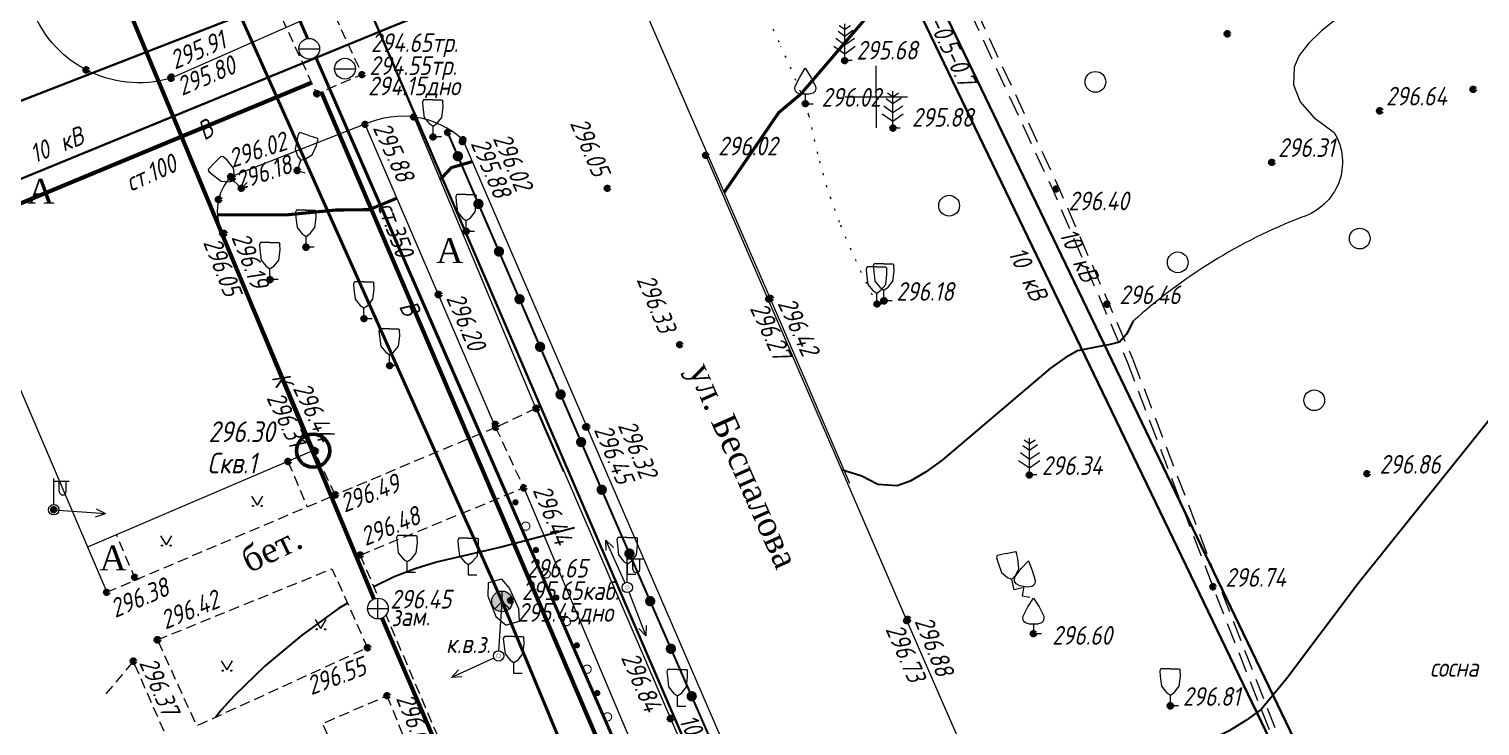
# Model space of a CAD drawing. Header units: metres. Extents: x 5186306 to 10384643, y 4966294 to 9938031.
# Drawn here: x 5192409.2 to 5192479.1, y 4968819.7 to 4968853.3 of the extents above; entities that cross this region are included whole.
import ezdxf

# ---------------------------------------------------------------- set-up
doc = ezdxf.new("R2010")
doc.units = ezdxf.units.M
doc.set_wipeout_variables(frame=1)
for name, pattern in [('71100000a', [1, 0, -1]), ('COMMUN', [6, 5, -1]), ('DASHED', [0.75, 0.5, -0.25]), ('DASHEDX2', [1.5, 1, -0.5])]:
    doc.linetypes.add(name, pattern=pattern)
for name, color, linetype, lineweight in [('31252100', 7, 'Continuous', 18), ('51361400', 7, 'Continuous', 18), ('51361800', 7, 'Continuous', 18), ('51472300', 7, 'Continuous', 18), ('51478610', 7, 'Continuous', 18), ('71100000', 7, 'Continuous', 18), ('71133200', 7, 'Continuous', 18), ('71133300', 7, 'Continuous', 18), ('71133600', 7, 'Continuous', 18), ('82211000', 7, 'Continuous', 18), ('Commun', 7, 'Continuous', 18), ('GEO_POINTS', 7, 'Continuous', 18), ('Grid', 7, 'Continuous', 18), ('Otm', 7, 'Continuous', 18), ('R_Поверхность5_CNT-MAJ', 7, 'Continuous', 18), ('R_Поверхность5_CNT-MIN', 7, 'Continuous', 18), ('Sit', 7, 'Continuous', 18), ('Text', 7, 'Continuous', 18), ('Text_com', 7, 'Continuous', 18), ('Us_znak', 7, 'Continuous', 18), ('Us_znak_fon', 7, 'Continuous', 18)]:
    doc.layers.add(name, color=color, linetype=linetype, lineweight=lineweight)
doc.layers.add('71224000', color=7, linetype='Continuous')
doc.layers.add('R_Поверхность1_CNT-MIN', color=7, linetype='Continuous')
doc.styles.add('eskd', font='ESKD1.shx', dxfattribs={"width": 1.2, "oblique": 15})
doc.styles.get("Standard").update_dxf_attribs({"font": 'txt.shx', "width": 0.85, "oblique": 10})
doc.styles.add('style1', font='TIMES.TTF', dxfattribs={"height": 1})
doc.linetypes.add('KABELww_500', pattern='A,0.0001,-0.4,[131,ltypeshp.shx,S=0.4,R=90,X=0.4,Y=-0.4],0.2,[131,ltypeshp.shx,S=0.2,R=90,X=0.4,Y=-0.2],3.6,[131,ltypeshp.shx,S=0.2,R=-90,X=-0.4,Y=0.2],0.2,[131,ltypeshp.shx,S=0.4,R=-90,X=-0.4,Y=0.4],-0.8,4,-0.4', length=9.6001)
doc.linetypes.add('TEL_500', pattern='A,0.0001,-0.5,1.5,[133,ltypeshp.shx,S=0.1,R=0,X=-0.1,Y=0],1.5,-0.5', length=4.0001)
doc.linetypes.add('ПОДЗ_ЛИНИИ_СВЯЗИ', pattern='A,4.8,-0.2,[133,ltypeshp.shx,S=0.2,R=0,X=-0.2,Y=0],-0.2,4.8,-2', length=12)

# ---------------------------------------------------------------- blocks, each defined once
blk = doc.blocks.new('71133200')
for p, q in [((-0.924145, 3.560442), (-1.024145, 3.360442)), ((-1.024145, 3.360442), (-0.977382, 2.864397)), ((-0.977382, 2.864397), (-0.861899, 1.88241)), ((-0.024145, 3.560442), (-0.924145, 3.560442)), ((-0.024145, 3.560442), (0.875855, 3.560442)), ((0.861899, 1.88241), (0.975974, 2.864397)), ((0.875855, 3.560442), (0.958164, 3.395824)), ((0.975974, 2.864397), (0.958164, 3.395824)), ((-0.861899, 1.88241), (-0.374616, 1.28565)), ((0.401375, 1.321765), (0.861899, 1.88241)), ((-0.374616, 1.28565), (0, 1.039723)), ((0, 1.039723), (0.401375, 1.321765)), ((0, 0), (0, 1.039723)), ((0.8, 0), (0, 0))]:
    blk.add_line(p, q)
at = {"style": 'eskd', "oblique": 14.99997778}
blk.add_attdef('Z', (1.873004, -0.239356), '', height=2, dxfattribs=at)
blk = doc.blocks.new('51472300')
for p, q in [((0, 0.5), (0, 3)), ((0, 2.75), (1.5, 2.75)), ((0.54, 1.74), (0.54, 2.75)), ((1.2, 1.74), (1.2, 2.75))]:
    blk.add_line(p, q)
at = {"color": 7}
for radius in [0.5, 0.05]:
    blk.add_circle((0, 0), radius, dxfattribs=at)
blk.add_arc((0.87, 1.75), 0.331, 182.1567, 357.8433)
at = {"oblique": 15}
blk.add_attdef('Z', (1.02, -1.37), '', height=2, dxfattribs=at)
blk = doc.blocks.new('71133300')
for p, q in [((0, 0.91), (0, 0)), ((0, 0), (0.76, 0))]:
    blk.add_line(p, q)
blk.add_lwpolyline([(0, 0.91), (-0.38, 0.91), (-0.76, 1.03), (-0.95, 1.21), (-1.01, 1.47), (-0.99, 1.69), (-0.54, 2.57), (0, 3.42), (0.54, 2.57), (0.99, 1.69), (1.01, 1.47), (0.95, 1.21), (0.76, 1.03), (0.39, 0.91)], close=True)
at = {"style": 'eskd', "oblique": 15}
blk.add_attdef('Z', (1.77, -0.69), '', height=2, dxfattribs=at)
blk = doc.blocks.new('71133600')
for p, q in [((-0.52, 3.39), (0, 3.02)), ((0, 3.02), (0.55, 3.39)), ((-0.86, 2.16), (0, 1.51)), ((0, 1.51), (0.96, 2.16))]:
    blk.add_line(p, q)
for points in [[(-0.64, 2.84), (0, 2.37), (0, 2.37), (0.78, 2.93)], [(0.71, 0), (0, 0), (0, 3.55)], [(-1.05, 1.38), (0, 0.67), (1, 1.38)]]:
    blk.add_lwpolyline(points)
at = {"style": 'eskd', "oblique": 15}
blk.add_attdef('Z', (2.03, -0.19), '', height=2, dxfattribs=at)
blk = doc.blocks.new('*U34')
at = {"layer": '82211000', "linetype": 'Continuous', "ltscale": 0.5}
for points in [[(5192429.752, 4968847.366, 1), (5192429.95, 4968846.907, 1)], [(5192430.741, 4968845.07, 1), (5192430.939, 4968844.611, 1)], [(5192431.731, 4968842.774, 1), (5192431.928, 4968842.315, 1)], [(5192432.72, 4968840.478, 1), (5192432.918, 4968840.019, 1)], [(5192433.709, 4968838.182, 1), (5192433.907, 4968837.723, 1)], [(5192434.699, 4968835.887, 1), (5192434.897, 4968835.427, 1)], [(5192435.688, 4968833.591, 1), (5192435.886, 4968833.132, 1)], [(5192436.678, 4968831.295, 1), (5192436.875, 4968830.836, 1)]]:
    blk.add_hatch(color=256, dxfattribs=at).paths.add_polyline_path(points, flags=0)
at = {"layer": '82211000', "linetype": 'Continuous', "ltscale": 0.5, "flags": 128}
blk.add_lwpolyline([(5192429.356, 4968848.284, 0.1, 0.1, 0), (5192429.752, 4968847.366, 0, 0, 0)], format="xyseb", dxfattribs=at)
at = {"layer": '82211000', "linetype": 'Continuous', "ltscale": 0.5, "const_width": 0.1}
for points in [[(5192429.95, 4968846.907), (5192430.741, 4968845.07)], [(5192430.939, 4968844.611), (5192431.731, 4968842.774)], [(5192431.928, 4968842.315), (5192432.72, 4968840.478)], [(5192432.918, 4968840.019), (5192433.709, 4968838.182)], [(5192433.907, 4968837.723), (5192434.699, 4968835.887)], [(5192434.897, 4968835.427), (5192435.688, 4968833.591)], [(5192435.886, 4968833.132), (5192436.678, 4968831.295)]]:
    blk.add_lwpolyline(points, dxfattribs=at)
at = {"layer": '82211000', "ltscale": 0.5, "const_width": 0.1}
blk.add_lwpolyline([(5192436.875, 4968830.836), (5192437.386, 4968829.652)], dxfattribs=at)
blk = doc.blocks.new('31252100a')
blk.add_circle((0, 0), 1)
blk = doc.blocks.new('51361400a')
at = {"style": 'eskd', "oblique": 15}
for tag, p in [('Z', (1.72, 1.4)), ('Z1', (1.72, -1)), ('Z2', (1.72, -3.4))]:
    blk.add_attdef(tag, p, '', height=2, dxfattribs=at)
at = {"color": 7}
blk.add_wipeout([(-0.1, 1), (-0.29, 0.96), (-0.47, 0.89), (-0.64, 0.78), (-0.78, 0.64), (-0.89, 0.47), (-0.96, 0.29), (-1, 0.1), (-1, -0.1), (-0.96, -0.29), (-0.89, -0.47), (-0.78, -0.64), (-0.64, -0.78), (-0.47, -0.89), (-0.29, -0.96), (-0.1, -1), (0.1, -1), (0.29, -0.96), (0.47, -0.89), (0.64, -0.78), (0.78, -0.64), (0.89, -0.47), (0.96, -0.29), (1, -0.1), (1, 0.1), (0.96, 0.29), (0.89, 0.47), (0.78, 0.64), (0.64, 0.78), (0.47, 0.89), (0.29, 0.96), (0.1, 1)], dxfattribs=at)
blk.add_line((-1, 0), (1, 0))
blk.add_circle((0, 0), 1)
blk = doc.blocks.new('GRID')
at = {"layer": 'Grid', "color": 104}
blk.add_line((-1.5, 0), (1.5, 0), dxfattribs=at)
for points in [[(0, 0), (0, 1.5)], [(0, 0), (0, -1.5)]]:
    blk.add_lwpolyline(points, dxfattribs=at)
blk = doc.blocks.new('GAZON')
at = {"layer": 'Us_znak', "linetype": 'COMMUN', "lineweight": -2}
for points in [[(-0.233, -0.041, 1), (-0.183, -0.041, 1)], [(0.183, -0.041, 1), (0.233, -0.041, 1)]]:
    blk.add_hatch(color=0, dxfattribs=at).paths.add_polyline_path(points)
at = {"layer": 'Us_znak', "color": 0, "linetype": 'COMMUN', "lineweight": -2}
for points in [[(0, 0), (-0.26, 0.427)], [(0, 0), (0.26, 0.427)]]:
    blk.add_lwpolyline(points, dxfattribs=at)
for centre in [(-0.208, -0.041), (0.208, -0.041)]:
    blk.add_circle(centre, 0.025, dxfattribs=at)
blk = doc.blocks.new('NAPR')
at = {"layer": 'Us_znak', "color": 0, "linetype": 'Continuous', "lineweight": -2}
for p in [(-0.191, 2.038), (0.189, 2.037)]:
    blk.add_line(p, (0, 2.5), dxfattribs=at)
blk.add_lwpolyline([(0, 0), (0, 2.5)], dxfattribs=at)
blk = doc.blocks.new('51478610')
at = {"style": 'eskd', "oblique": 15}
blk.add_attdef('Z', (1.11, -0.78), '', height=2, dxfattribs=at)
at = {"color": 7}
blk.add_wipeout([(0.5, 0.05), (0.48, 0.15), (0.44, 0.24), (0.39, 0.32), (0.32, 0.39), (0.24, 0.44), (0.15, 0.48), (0.05, 0.5), (-0.05, 0.5), (-0.15, 0.48), (-0.24, 0.44), (-0.32, 0.39), (-0.39, 0.32), (-0.44, 0.24), (-0.48, 0.15), (-0.5, 0.05), (-0.5, -0.05), (-0.48, -0.15), (-0.44, -0.24), (-0.39, -0.32), (-0.32, -0.39), (-0.24, -0.44), (-0.15, -0.48), (-0.05, -0.5), (0.05, -0.5), (0.15, -0.48), (0.24, -0.44), (0.32, -0.39), (0.39, -0.32), (0.44, -0.24), (0.48, -0.15), (0.5, -0.05)], dxfattribs=at)
at = {"color": 7, "const_width": 0.375}
blk.add_lwpolyline([(0.01, 0.01, 1), (-0.01, -0.01, 1), (0.01, 0.01)], format="xyb", close=True, dxfattribs=at)
blk.add_circle((0, 0), 0.5)
blk = doc.blocks.new('51361800a')
at = {"style": 'eskd', "oblique": 15}
for tag, p in [('Z', (1.72, 1.4)), ('Z1', (1.72, -1)), ('Z2', (1.72, -3.4))]:
    blk.add_attdef(tag, p, '', height=2, dxfattribs=at)
at = {"color": 7}
blk.add_wipeout([(-0.1, 1), (-0.29, 0.96), (-0.47, 0.89), (-0.64, 0.78), (-0.78, 0.64), (-0.89, 0.47), (-0.96, 0.29), (-1, 0.1), (-1, -0.1), (-0.96, -0.29), (-0.89, -0.47), (-0.78, -0.64), (-0.64, -0.78), (-0.47, -0.89), (-0.29, -0.96), (-0.1, -1), (0.1, -1), (0.29, -0.96), (0.47, -0.89), (0.64, -0.78), (0.78, -0.64), (0.89, -0.47), (0.96, -0.29), (1, -0.1), (1, 0.1), (0.96, 0.29), (0.89, 0.47), (0.78, 0.64), (0.64, 0.78), (0.47, 0.89), (0.29, 0.96), (0.1, 1)], dxfattribs=at)
for p, q in [((-1, 0), (1, 0)), ((0, -1), (0, 1))]:
    blk.add_line(p, q)
blk.add_circle((0, 0), 1)
blk = doc.blocks.new('KOLTEL')
at = {"layer": 'Us_znak_fon', "linetype": 'DASHEDX2', "ltscale": 10, "true_color": 0xffffff}
blk.add_hatch(color=7, dxfattribs=at).paths.add_polyline_path([(-0.524, 0, 1), (0.524, 0, 1)])
at = {"layer": 'Us_znak', "color": 0, "linetype": 'Continuous', "lineweight": -2}
for q in [(-0.354, -0.354), (0, 0.5), (0.354, -0.354)]:
    blk.add_line((0, 0), q, dxfattribs=at)
blk.add_circle((0, 0), 0.5, dxfattribs=at)
blk = doc.blocks.new('*U81')
at = {"layer": '82211000', "linetype": 'Continuous', "ltscale": 0.5}
for points in [[(5192438.212, 4968827.758, 1), (5192438.012, 4968828.216, 1)], [(5192439.211, 4968825.466, 1), (5192439.011, 4968825.924, 1)], [(5192440.211, 4968823.175, 1), (5192440.011, 4968823.633, 1)], [(5192441.21, 4968820.883, 1), (5192441.01, 4968821.341, 1)], [(5192442.21, 4968818.592, 1), (5192442.01, 4968819.05, 1)], [(5192443.209, 4968816.3, 1), (5192443.009, 4968816.758, 1)], [(5192444.209, 4968814.009, 1), (5192444.009, 4968814.467, 1)], [(5192445.208, 4968811.717, 1), (5192445.008, 4968812.175, 1)], [(5192446.207, 4968809.425, 1), (5192446.008, 4968809.884, 1)], [(5192447.207, 4968807.134, 1), (5192447.007, 4968807.592, 1)], [(5192448.206, 4968804.842, 1), (5192448.006, 4968805.301, 1)], [(5192449.206, 4968802.551, 1), (5192449.006, 4968803.009, 1)], [(5192450.205, 4968800.259, 1), (5192450.005, 4968800.718, 1)], [(5192451.205, 4968797.968, 1), (5192451.005, 4968798.426, 1)]]:
    blk.add_hatch(color=256, dxfattribs=at).paths.add_polyline_path(points, flags=0)
at = {"layer": '82211000', "ltscale": 0.5}
blk.add_lwpolyline([(5192438.012, 4968828.216, 0.1, 0.1, 0), (5192437.386, 4968829.652, 0.1, 0.1, 0)], format="xyseb", dxfattribs=at)
at = {"layer": '82211000', "linetype": 'Continuous', "ltscale": 0.5}
for points in [[(5192439.011, 4968825.924, 0.1, 0.1, 0), (5192438.212, 4968827.758, 0.1, 0.1, 0)], [(5192440.011, 4968823.633, 0.1, 0.1, 0), (5192439.211, 4968825.466, 0.1, 0.1, 0)], [(5192441.01, 4968821.341, 0.1, 0.1, 0), (5192440.211, 4968823.175, 0.1, 0.1, 0)], [(5192442.01, 4968819.05, 0.1, 0.1, 0), (5192441.21, 4968820.883, 0.1, 0.1, 0)], [(5192443.009, 4968816.758, 0.1, 0.1, 0), (5192442.21, 4968818.592, 0.1, 0.1, 0)], [(5192444.009, 4968814.467, 0.1, 0.1, 0), (5192443.209, 4968816.3, 0.1, 0.1, 0)], [(5192445.008, 4968812.175, 0.1, 0.1, 0), (5192444.209, 4968814.009, 0.1, 0.1, 0)], [(5192446.008, 4968809.884, 0.1, 0.1, 0), (5192445.208, 4968811.717, 0.1, 0.1, 0)], [(5192447.007, 4968807.592, 0.1, 0.1, 0), (5192446.207, 4968809.425, 0.1, 0.1, 0)], [(5192448.006, 4968805.301, 0.1, 0.1, 0), (5192447.207, 4968807.134, 0.1, 0.1, 0)], [(5192449.006, 4968803.009, 0.1, 0.1, 0), (5192448.206, 4968804.842, 0.1, 0.1, 0)], [(5192450.005, 4968800.718, 0.1, 0.1, 0), (5192449.206, 4968802.551, 0.1, 0.1, 0)], [(5192451.005, 4968798.426, 0.1, 0.1, 0), (5192450.205, 4968800.259, 0.1, 0.1, 0)]]:
    blk.add_lwpolyline(points, format="xyseb", dxfattribs=at)
at = {"layer": '82211000', "linetype": 'Continuous', "ltscale": 0.5, "flags": 128}
blk.add_lwpolyline([(5192451.604, 4968797.051, 0.1, 0.1, 0), (5192451.205, 4968797.968, 0, 0, 0)], format="xyseb", dxfattribs=at)
blk = doc.blocks.new('*U85')
at = {"layer": '71224000', "linetype": 'Continuous', "ltscale": 0.5}
for points in [[(5192432.565, 4968830.597, 1), (5192432.683, 4968830.321, 1)], [(5192433.55, 4968828.299, 1), (5192433.668, 4968828.023, 1)], [(5192434.535, 4968826.001, 1), (5192434.653, 4968825.725, 1)], [(5192435.52, 4968823.703, 1), (5192435.638, 4968823.427, 1)], [(5192436.505, 4968821.405, 1), (5192436.623, 4968821.13, 1)]]:
    blk.add_hatch(color=256, dxfattribs=at).paths.add_polyline_path(points, flags=0)
at = {"layer": '71224000', "ltscale": 0.5, "flags": 128}
blk.add_lwpolyline([(5192432.604, 4968830.505), (5192432.624, 4968830.459)], dxfattribs=at)
at = {"layer": '71224000', "linetype": 'Continuous', "ltscale": 0.5, "const_width": 0.05}
for points in [[(5192433.038, 4968829.494, 1), (5192433.195, 4968829.126, 1)], [(5192434.023, 4968827.196, 1), (5192434.18, 4968826.828, 1)], [(5192435.008, 4968824.898, 1), (5192435.165, 4968824.53, 1)], [(5192435.992, 4968822.6, 1), (5192436.15, 4968822.232, 1)], [(5192436.977, 4968820.302, 1), (5192437.135, 4968819.935, 1)]]:
    blk.add_lwpolyline(points, format="xyb", close=True, dxfattribs=at)

msp = doc.modelspace()

# ---------------------------------------------------------------- linework, layer by layer
at = {"color": 192, "linetype": 'ПОДЗ_ЛИНИИ_СВЯЗИ', "lineweight": 60, "ltscale": 0.4, "const_width": 0.15, "flags": 128}
for points, elevation in [([(5192359.414, 4968975.202), (5192400.151, 4968879.163), (5192415.349, 4968862.931), (5192431.978, 4968825.684)], 290.481), ([(5192419.742, 4968859.39), (5192467.862, 4968749.101)], 295.619)]:
    msp.add_lwpolyline(points, dxfattribs=dict(at, elevation=elevation))
msp.add_lwpolyline([(5192431.978, 4968825.684), (5192454.39, 4968771.655)], dxfattribs=at)
at = {"lineweight": 50}
msp.add_circle((5192422.881, 4968832.948), 0.8, dxfattribs=at)
at = {"layer": '71100000', "linetype": '71100000a', "ltscale": 0.5}
msp.add_lwpolyline([(5192450.035, 4968840.02, -0.025435), (5192448.271, 4968843.83, -0.033015), (5192447.263, 4968846.905, -0.010565), (5192446.748, 4968849.109, 0.041009), (5192446.581, 4968849.668, 0.014385), (5192445.404, 4968852.443, -0.005343), (5192442.102, 4968859.852, -0.005186), (5192439.063, 4968867.076, 0.013408), (5192437.842, 4968869.851, 0.048157), (5192436.86, 4968871.498, -0.019154), (5192434.162, 4968875.479, -0.011167), (5192431.893, 4968879.309, -0.029325), (5192431.149, 4968880.834, -0.071855), (5192430.95, 4968881.604, -0.041893), (5192430.917, 4968882.963, -0.078018), (5192431.018, 4968883.425, -0.033707), (5192431.48, 4968884.412, -0.688426), (5192433.967, 4968884.061, 0.504722), (5192436.64, 4968882.894, 0.126735), (5192437.571, 4968883.807, 0.034981), (5192439.691, 4968887.949, 0.128452), (5192441.207, 4968898.148, 0.127487), (5192437.534, 4968907.864)], format="xyb", dxfattribs=at)
at = {"layer": 'Commun', "color": 1, "linetype": 'KABELww_500', "lineweight": 30, "flags": 128}
for points, elevation in [([(5192382.466, 4969011.289), (5192415.089, 4968933.441), (5192434.818, 4968889.937), (5192496.307, 4968762.206)], 289.986), ([(5192470.823, 4968955.324), (5192470.043, 4968959.241), (5192459.28, 4968956.949), (5192460.771, 4968950.247), (5192451.844, 4968948.527), (5192433.445, 4968895.36), (5192497.244, 4968762.638)], 289.986), ([(5192448.161, 4968862.219), (5192387.086, 4968837.14)], 294.626), ([(5192425.079, 4968855.453), (5192470.325, 4968750.235)], 289.986)]:
    msp.add_lwpolyline(points, dxfattribs=dict(at, elevation=elevation))
msp.add_lwpolyline([(5192424.626, 4968856.733), (5192423.708, 4968855.615), (5192384.856, 4968840.509)], dxfattribs=at)
at = {"layer": 'Commun', "color": 32, "linetype": 'COMMUN', "ltscale": 0.7, "const_width": 0.2, "flags": 128}
msp.add_lwpolyline([(5192413.603, 4968855.148), (5192425.998, 4968825.342)], dxfattribs=at)
at = {"layer": 'Commun', "color": 106, "linetype": 'COMMUN', "ltscale": 0.7, "const_width": 0.2, "elevation": 295.736, "flags": 128}
for points in [[(5192422.811, 4968850.687), (5192389.705, 4968836.944)], [(5192423.269, 4968850.237), (5192466.623, 4968748.53)]]:
    msp.add_lwpolyline(points, dxfattribs=at)
at = {"layer": 'Commun', "color": 32, "linetype": 'COMMUN', "const_width": 0.2, "elevation": 297.85, "flags": 128}
msp.add_lwpolyline([(5192445.463, 4968779.967), (5192425.998, 4968825.342)], dxfattribs=at)
at = {"layer": 'Commun', "linetype": 'TEL_500', "elevation": 296.505, "flags": 128}
msp.add_lwpolyline([(5192431.805, 4968823.052), (5192431.978, 4968825.684)], dxfattribs=at)
at = {"layer": 'GEO_POINTS', "color": 1}
for points, elevation in [([(5192441.784, 4968847.178), (5192441.784, 4968847.178)], 296.015), ([(5192450.368, 4968840.17), (5192450.368, 4968840.17)], 296.18), ([(5192461.111, 4968840.011), (5192461.111, 4968840.011)], 296.46), ([(5192433.646, 4968834.986), (5192433.646, 4968834.986)], 296.379), ([(5192431.649, 4968834.216), (5192431.649, 4968834.216)], 296.328), ([(5192457.376, 4968831.78), (5192457.376, 4968831.78)], 296.336), ([(5192473.638, 4968831.842), (5192473.638, 4968831.842)], 296.859), ([(5192433.021, 4968831.155), (5192433.021, 4968831.155)], 296.436), ([(5192425.145, 4968827.918), (5192425.145, 4968827.918)], 296.482), ([(5192466.214, 4968826.389), (5192466.214, 4968826.389)], 296.736), ([(5192432.39, 4968825.733), (5192432.39, 4968825.733)], 296.654), ([(5192425.998, 4968825.342), (5192425.998, 4968825.342)], 296.449), ([(5192451.471, 4968824.754), (5192451.471, 4968824.754)], 296.733), ([(5192451.517, 4968824.822), (5192451.517, 4968824.822)], 296.884), ([(5192457.57, 4968824.134), (5192457.57, 4968824.134)], 296.602), ([(5192415.384, 4968823.834), (5192415.384, 4968823.834)], 296.421), ([(5192425.499, 4968823.45), (5192425.499, 4968823.45)], 296.548), ([(5192414.218, 4968822.803), (5192414.218, 4968822.803)], 296.371), ([(5192426.435, 4968821.141), (5192426.435, 4968821.141)], 296.608), ([(5192464.164, 4968820.652), (5192464.164, 4968820.652)], 296.811), ([(5192440.091, 4968820.039), (5192440.091, 4968820.039)], 296.84)]:
    msp.add_lwpolyline(points, dxfattribs=dict(at, elevation=elevation))
at = {"layer": 'GEO_POINTS', "lineweight": 70}
for centre in [(5192466.905, 4968853.038, 296.075), (5192422.688, 4968852.318, 295.832), (5192411.948, 4968851.299, 295.761), (5192424.414, 4968851.36, 295.849), (5192448.478, 4968851.745, 295.684), (5192416.038, 4968850.902, 295.802), (5192416.046, 4968850.952, 295.913), (5192425.235, 4968851.073, 295.797), (5192423.06, 4968850.148, 295.836), (5192478.748, 4968850.363, 296.754), (5192446.581, 4968849.668, 296.024), (5192474.25, 4968849.324, 296.639), (5192425.373, 4968848.677, 295.883), (5192427.721, 4968849.03, 295.875), (5192450.802, 4968848.494, 295.878), (5192428.653, 4968848.07, 295.97), (5192429.356, 4968848.284, 295.965), (5192430.069, 4968847.841, 296.024), (5192430.093, 4968847.929, 295.885), (5192441.784, 4968847.178, 296.015), (5192422.119, 4968846.449, 295.98), (5192469.053, 4968846.845, 296.308), (5192418.908, 4968846.151, 296.021), (5192418.978, 4968846.092, 296.183), (5192419.42, 4968845.593, 296.103), (5192437.045, 4968845.593, 296.053), (5192418.324, 4968845.053, 296.06), (5192458.652, 4968845.555, 296.401), (5192430.255, 4968843.514, 296.175), (5192418.524, 4968843.425, 296.045), (5192418.581, 4968843.421, 296.191), (5192422.535, 4968842.756, 296.018), (5192420.8, 4968841.194, 296.161), (5192428.915, 4968840.476, 296.204), (5192444.82, 4968840.263, 296.27), (5192444.889, 4968840.285, 296.423), (5192450.035, 4968840.02, 296.2), (5192450.368, 4968840.17, 296.18), (5192461.111, 4968840.011, 296.46), (5192425.327, 4968839.306, 295.941), (5192440.528, 4968838.057, 296.327), (5192426.562, 4968837.046, 296.253), (5192433.609, 4968834.984, 296.399), (5192433.646, 4968834.986, 296.379), (5192431.649, 4968834.216, 296.328), (5192431.669, 4968834.07, 296.342), (5192436.006, 4968834.09, 296.449), (5192436.055, 4968834.095, 296.322), (5192421.666, 4968832.425, 296.313), (5192422.923, 4968832.966, 296.309), (5192422.985, 4968832.924, 296.439), (5192457.376, 4968831.78, 296.336), (5192473.638, 4968831.842, 296.859), (5192433.021, 4968831.155, 296.436), (5192423.942, 4968830.818, 296.494), (5192410.384, 4968830.105, 296.361), (5192425.145, 4968827.918, 296.482), (5192414.28, 4968826.848, 296.412), (5192412.936, 4968826.125, 296.382), (5192466.214, 4968826.389, 296.736), (5192425.998, 4968825.342, 296.449), (5192432.39, 4968825.733, 296.654), (5192451.471, 4968824.754, 296.733), (5192451.517, 4968824.822, 296.884), (5192457.57, 4968824.134, 296.602), (5192415.384, 4968823.834, 296.421), (5192425.499, 4968823.45, 296.548), (5192414.218, 4968822.803, 296.371), (5192426.435, 4968821.141, 296.608), (5192464.164, 4968820.652, 296.811), (5192440.091, 4968820.039, 296.84)]:
    msp.add_circle(centre, 0.06, dxfattribs=at)
at = {"layer": 'R_Поверхность1_CNT-MIN', "color": 32}
for points, elevation in [([(5192489.974, 4968847.463), (5192473.216, 4968826.545), (5192469.751, 4968821.955), (5192468.535, 4968820.475), (5192467.804, 4968819.951), (5192466.992, 4968819.454), (5192465.203, 4968818.548), (5192463.317, 4968817.769), (5192460.632, 4968816.866), (5192459.85, 4968816.642), (5192458.609, 4968816.381), (5192455.245, 4968816.102)], 297), ([(5192462.377, 4968839.186), (5192462.052, 4968838.568), (5192461.722, 4968838.181), (5192461.272, 4968838.069), (5192460.58, 4968837.939), (5192459.686, 4968837.756), (5192459.096, 4968837.425), (5192458.394, 4968836.918), (5192453.179, 4968832.495), (5192452.367, 4968831.911), (5192451.635, 4968831.482), (5192451.007, 4968831.247), (5192450.074, 4968831.313), (5192449.301, 4968831.717), (5192448.328, 4968832.03)], 296.5), ([(5192435.472, 4968829.23), (5192431.937, 4968828.292), (5192428.814, 4968827.57), (5192427.79, 4968827.256), (5192426.783, 4968826.87), (5192425.798, 4968826.39)], 296.5), ([(5192424.529, 4968825.606), (5192424.101, 4968825.342), (5192422.312, 4968824.036), (5192420.585, 4968822.593), (5192419.075, 4968821.135), (5192418.45, 4968820.439), (5192418.183, 4968820.096)], 296.5)]:
    msp.add_lwpolyline(points, dxfattribs=dict(at, elevation=elevation))
at = {"layer": 'R_Поверхность5_CNT-MAJ', "color": 32, "elevation": 296, "flags": 128}
msp.add_lwpolyline([(5192506.282, 4968931.554, 0.15, 0.15, 0), (5192496.66, 4968903.041, 0.15, 0.15, 0), (5192493.655, 4968896.656, 0.15, 0.15, 0), (5192485.676, 4968883.654, 0.15, 0.15, 0), (5192484.858, 4968880.647, 0.15, 0.15, 0), (5192483.836, 4968878.993, 0.15, 0.15, 0), (5192482.846, 4968877.999, 0.15, 0.15, 0), (5192481.553, 4968876.93, 0.15, 0.15, 0), (5192478.247, 4968874.615, 0.15, 0.15, 0), (5192464.154, 4968865.895, 0.15, 0.15, 0), (5192461.343, 4968863.919, 0.15, 0.15, 0), (5192457.438, 4968861.247, 0.15, 0.15, 0), (5192456.659, 4968860.625, 0.15, 0.15, 0), (5192456.026, 4968860.037, 0.15, 0.15, 0), (5192455.572, 4968859.492, 0.15, 0.15, 0), (5192455.453, 4968859.244, 0.15, 0.15, 0), (5192452.291, 4968856.631, 0.15, 0.15, 0), (5192451.966, 4968856.391, 0.15, 0.15, 0), (5192451.294, 4968855.778, 0.15, 0.15, 0), (5192449.903, 4968854.263, 0.15, 0.15, 0), (5192446.373, 4968850.141, 0.15, 0.15, 0), (5192446.373, 4968850.141, 0.15, 0.15, 0), (5192446.373, 4968850.141, 0, 0, 0)], format="xyseb", dxfattribs=at)
at = {"layer": 'R_Поверхность5_CNT-MAJ', "color": 32, "const_width": 0.15, "flags": 128}
for points, elevation in [([(5192446.373, 4968850.141), (5192445.304, 4968849.243), (5192442.672, 4968845.394)], 296), ([(5192430.545, 4968846.881), (5192429.536, 4968846.59), (5192428.99, 4968846.004)], 295.885), ([(5192418.271, 4968844.315), (5192421.659, 4968844.318), (5192423.954, 4968844.545), (5192425.582, 4968844.564), (5192426.908, 4968845.116)], 296)]:
    msp.add_lwpolyline(points, dxfattribs=dict(at, elevation=elevation))
at = {"layer": 'R_Поверхность5_CNT-MIN', "color": 32, "elevation": 296.5, "flags": 128}
msp.add_lwpolyline([(5192510.277, 4968911.973), (5192507.267, 4968904.954), (5192501.788, 4968897.305), (5192493.178, 4968878.157), (5192492.523, 4968874.78), (5192490.722, 4968870.307), (5192490.418, 4968868.517), (5192490.104, 4968867.787), (5192489.606, 4968867.41), (5192488.991, 4968867.153), (5192488.36, 4968866.804), (5192487.742, 4968866.24), (5192485.83, 4968864.104), (5192478.991, 4968858.368), (5192477.174, 4968857.079), (5192472.231, 4968853.803), (5192471.448, 4968853.176), (5192470.813, 4968852.568), (5192470.36, 4968851.986), (5192470.124, 4968851.433), (5192470.102, 4968850.576), (5192470.417, 4968849.765), (5192471.07, 4968848.999), (5192472.061, 4968848.28)], dxfattribs=at)
msp.add_lwpolyline([(5192472.061, 4968848.28, -0.486944), (5192470.498, 4968844.206, 0.090832), (5192462.377, 4968839.186, 2.598001)], format="xyb", dxfattribs=at)
at = {"layer": 'Sit', "linetype": 'DASHEDX2', "flags": 128}
for points, elevation in [([(5192439.894, 4968886.884), (5192441.79, 4968879.902), (5192451.351, 4968860.898), (5192458.515, 4968845.493), (5192462.08, 4968837.232)], 294.626), ([(5192440.184, 4968886.963), (5192442.071, 4968880.01), (5192451.621, 4968861.028), (5192458.789, 4968845.616), (5192462.356, 4968837.351)], 294.626), ([(5192462.361, 4968837.339), (5192466.494, 4968826.498), (5192472.301, 4968811.703), (5192476.306, 4968802.366), (5192480.803, 4968789.571), (5192485.768, 4968774.592), (5192489.332, 4968762.34)], 296.46), ([(5192462.08, 4968837.232), (5192466.214, 4968826.389), (5192472.024, 4968811.589), (5192476.027, 4968802.257), (5192480.519, 4968789.474), (5192485.482, 4968774.503), (5192489.044, 4968762.256)], 296.46)]:
    msp.add_lwpolyline(points, dxfattribs=dict(at, elevation=elevation))
at = {"layer": 'Sit', "flags": 128}
for points, elevation in [([(5192427.28, 4968880.964), (5192435.424, 4968862.1), (5192444.889, 4968840.285), (5192448.71, 4968831.388), (5192448.71, 4968831.388)], 294.85), ([(5192425.373, 4968848.677), (5192431.669, 4968834.07), (5192431.669, 4968834.07)], 295.883), ([(5192427.721, 4968849.03), (5192433.609, 4968834.984), (5192434.918, 4968831.943)], 295.875), ([(5192430.093, 4968847.929), (5192436.055, 4968834.095), (5192436.055, 4968834.095)], 295.885), ([(5192422.923, 4968832.966), (5192412.006, 4968828.306)], 295.885)]:
    msp.add_lwpolyline(points, dxfattribs=dict(at, elevation=elevation))
for points, elevation in [([(5192423.038, 4968853.981, -0.003779), (5192423.038, 4968853.981), (5192416.038, 4968850.902, -0.40702), (5192409.263, 4968854.481), (5192406.62, 4968859.773, 0.208396), (5192399.295, 4968865.903, 0.153394), (5192393.4, 4968865.794), (5192389.835, 4968864.49)], 295.558), ([(5192430.093, 4968847.929, 0.300387), (5192425.373, 4968848.677), (5192418.908, 4968846.151, 0.315214), (5192418.524, 4968843.425), (5192422.923, 4968832.966)], 295.885), ([(5192400.752, 4968843.48, -0.297881), (5192406.832, 4968840.429), (5192412.936, 4968826.125)], 295.281)]:
    msp.add_lwpolyline(points, format="xyb", dxfattribs=dict(at, elevation=elevation))
at = {"layer": 'Sit', "linetype": 'DASHED', "elevation": 295.736, "flags": 128}
msp.add_lwpolyline([(5192423.606, 4968854.606), (5192425.235, 4968851.073), (5192423.06, 4968850.148), (5192421.432, 4968853.68)], close=True, dxfattribs=at)
at = {"layer": 'Sit'}
for points, elevation in [([(5192441.784, 4968847.178), (5192451.471, 4968824.754), (5192456.948, 4968812.198), (5192462.682, 4968798.966), (5192466.036, 4968791.178), (5192472.247, 4968776.792), (5192482.229, 4968753.754)], 296.015), ([(5192433.646, 4968834.986), (5192440.091, 4968820.039), (5192443.639, 4968811.886), (5192450.575, 4968795.697), (5192456.257, 4968782.489), (5192457.556, 4968783.015)], 296.379), ([(5192433.021, 4968831.155), (5192438.083, 4968819.161), (5192441.545, 4968811.065), (5192448.548, 4968794.79), (5192448.548, 4968794.79)], 296.436), ([(5192431.943, 4968826.764), (5192431.314, 4968826.577)], 296.529), ([(5192431.943, 4968826.764), (5192432.332, 4968826.312), (5192432.768, 4968825.34), (5192432.797, 4968824.723), (5192432.167, 4968824.536)], 296.529), ([(5192431.314, 4968826.577), (5192431.297, 4968825.954), (5192431.683, 4968824.961), (5192432.167, 4968824.536), (5192432.167, 4968824.536)], 296.529)]:
    msp.add_lwpolyline(points, dxfattribs=dict(at, elevation=elevation))
at = {"layer": 'Sit', "linetype": 'DASHED', "flags": 128}
for points, elevation in [([(5192433.609, 4968834.984), (5192431.669, 4968834.07)], 295.875), ([(5192431.669, 4968834.07), (5192423.942, 4968830.818)], 295.883), ([(5192431.669, 4968834.07), (5192433.021, 4968831.155)], 295.875), ([(5192421.666, 4968832.425), (5192422.596, 4968830.244)], 296.313), ([(5192423.942, 4968830.818), (5192422.923, 4968832.966)], 295.281), ([(5192425.145, 4968827.918), (5192433.021, 4968831.155)], 296.482), ([(5192412.936, 4968826.125), (5192423.942, 4968830.818)], 295.281), ([(5192414.335, 4968826.721), (5192413.404, 4968828.903)], 296.412), ([(5192425.145, 4968827.918), (5192433.163, 4968809.153), (5192424.184, 4968805.023), (5192430.667, 4968790.698), (5192438.663, 4968772.88)], 296.482), ([(5192415.384, 4968823.834), (5192423.785, 4968827.257), (5192425.499, 4968823.45), (5192417.276, 4968819.681), (5192415.384, 4968823.834)], 296.421), ([(5192422.618, 4968803.629), (5192414.218, 4968822.803), (5192412.891, 4968821.227)], 296.733), ([(5192426.435, 4968821.141), (5192428.525, 4968815.95), (5192426.932, 4968815.305), (5192424.819, 4968816.499), (5192423.335, 4968819.801), (5192426.435, 4968821.141)], 296.608)]:
    msp.add_lwpolyline(points, dxfattribs=dict(at, elevation=elevation))
at = {"layer": 'Sit', "elevation": 297.946}
msp.add_lwpolyline([(5192452.303, 4968777.216, 0.185644), (5192457.556, 4968783.015, 0.302059), (5192457.425, 4968784.885), (5192452.077, 4968797.023), (5192445.488, 4968812.269), (5192436.055, 4968834.095)], format="xyb", dxfattribs=at)

# ---------------------------------------------------------------- block references
at = {"layer": '31252100', "color": 7, "xscale": 0.5, "yscale": 0.5, "zscale": 0.5}
for p in [(5192460.555, 4968850.721), (5192453.508, 4968844.755), (5192473.286, 4968843.169), (5192464.52, 4968842.024), (5192471.095, 4968835.377)]:
    msp.add_blockref('31252100a', p, dxfattribs=at)
at = {"layer": '51472300', "color": 7, "xscale": 0.5, "yscale": 0.5, "zscale": 0.5}
msp.add_blockref('51472300', (5192410.384, 4968830.105, 296.361), dxfattribs=at)
at = {"layer": '51472300', "color": 0, "xscale": 0.5, "yscale": 0.5, "zscale": 0.5}
msp.add_blockref('51472300', (5192438.008, 4968826.356, 296.518), dxfattribs=at)
at = {"layer": '71133200', "color": 7, "xscale": 0.5, "yscale": 0.5, "zscale": 0.5}
for p in [(5192428.653, 4968848.07, 295.97), (5192430.255, 4968843.514, 296.175), (5192422.535, 4968842.756, 296.018), (5192420.8, 4968841.194, 296.161), (5192450.022, 4968840.02, 296.2), (5192425.327, 4968839.306, 295.941), (5192426.562, 4968837.046, 296.253)]:
    msp.add_blockref('71133200', p, dxfattribs=at)
at = {"layer": '71133200', "color": 7, "yscale": 0.5}
for p, xscale, zscale, rotation in [((5192422.119, 4968846.449, 295.98), 0.4999999998590249, 0.4999999999999999, 341.6915370530363), ((5192419.42, 4968845.593, 296.103), 0.5000000002668594, 0.5, 45.84729318487597)]:
    msp.add_blockref('71133200', p, dxfattribs=dict(at, xscale=xscale, zscale=zscale, rotation=rotation))
at = {"layer": '71133200', "color": 0, "xscale": 0.5, "yscale": 0.5, "zscale": 0.5}
for p in [(5192450.368, 4968840.17, 296.18), (5192427.411, 4968827.082, 296.561), (5192430.358, 4968826.946, 296.399), (5192438.02, 4968826.98, 296.558), (5192432.55, 4968822.213, 296.517), (5192440.427, 4968820.62, 296.162), (5192464.164, 4968820.652, 296.811)]:
    msp.add_blockref('71133200', p, dxfattribs=at)
at = {"layer": '71133200', "color": 0, "xscale": 0.4999999997103831, "yscale": 0.5, "zscale": 0.5, "rotation": 11.99018948214403}
msp.add_blockref('71133200', (5192456.645, 4968826.25, 296.617), dxfattribs=at)
at = {"layer": '71133300', "color": 7, "xscale": 0.5, "yscale": 0.5, "zscale": 0.5}
msp.add_blockref('71133300', (5192446.581, 4968849.668, 296.024), dxfattribs=at)
at = {"layer": '71133300', "color": 0, "xscale": 0.5000000000094699, "yscale": 0.5, "zscale": 0.5, "rotation": 349.7110487785334}
msp.add_blockref('71133300', (5192457.021, 4968825.958, 296.518), dxfattribs=at)
at = {"layer": '71133300', "color": 0, "xscale": 0.5, "yscale": 0.5, "zscale": 0.5}
msp.add_blockref('71133300', (5192457.57, 4968824.134, 296.602), dxfattribs=at)
at = {"layer": '71133600', "color": 7, "xscale": 0.5, "yscale": 0.5, "zscale": 0.5}
for p in [(5192448.478, 4968851.745, 295.684), (5192450.802, 4968848.494, 295.878)]:
    msp.add_blockref('71133600', p, dxfattribs=at)
at = {"layer": '71133600', "color": 0, "xscale": 0.5, "yscale": 0.5, "zscale": 0.5}
msp.add_blockref('71133600', (5192457.376, 4968831.78, 296.336), dxfattribs=at)
at = {"layer": '71224000'}
msp.add_blockref('*U85', (0, 0), dxfattribs=at)
at = {"layer": '82211000', "color": 7}
msp.add_blockref('*U34', (0, 0), dxfattribs=at)
at = {"layer": 'Grid', "color": 7, "linetype": 'Continuous'}
msp.add_blockref('GRID', (5192450, 4968850), dxfattribs=at)
at = {"layer": 'Sit', "color": 7, "linetype": 'Continuous', "rotation": 265.7738551740532}
msp.add_blockref('NAPR', (5192410.384, 4968830.105, 296.361), dxfattribs=at)
at = {"layer": 'Sit', "color": 7, "linetype": 'Continuous'}
for p in [(5192420.193, 4968830.329), (5192415.808, 4968828.417)]:
    msp.add_blockref('GAZON', p, dxfattribs=at)
at = {"layer": 'Sit', "linetype": 'Continuous'}
for rotation in [24.37819075255334, 200.8855814979828]:
    msp.add_blockref('NAPR', (5192438.008, 4968826.356, 296.518), dxfattribs=dict(at, rotation=rotation))
msp.add_blockref('KOLTEL', (5192431.978, 4968825.684), dxfattribs=at)
at = {"layer": 'Sit'}
for p in [(5192423.25, 4968824.386), (5192418.73, 4968822.39)]:
    msp.add_blockref('GAZON', p, dxfattribs=at)
at = {"layer": 'Sit', "linetype": 'Continuous', "xscale": -1, "rotation": 114.6158995113972}
msp.add_blockref('NAPR', (5192431.814, 4968823.062, 296.505), dxfattribs=at)

# ---------------------------------------------------------------- texts
at = {"lineweight": 40, "oblique": 13, "width": 0.8}
for s, p in [('296.30', (5192417.837, 4968833.361)), ('Скв.1', (5192417.785, 4968831.853))]:
    msp.add_text(s, height=1, dxfattribs=at).set_placement(p)
at = {"layer": 'GEO_POINTS', "oblique": 13, "width": 0.8}
for s, p in [('296.02', (5192442.384, 4968847.178, 296.015)), ('296.18', (5192450.968, 4968840.17, 296.18)), ('296.46', (5192461.711, 4968840.011, 296.46)), ('296.34', (5192457.976, 4968831.78, 296.336)), ('296.86', (5192474.238, 4968831.842, 296.859)), ('296.65', (5192433.171, 4968826.833, 478.787)), ('296.74', (5192466.814, 4968826.389, 296.736)), ('296.45', (5192426.598, 4968825.342, 296.449)), ('295.65каб.', (5192432.933, 4968825.753, 478.787)), ('295.45дно', (5192432.731, 4968824.705, 293.899)), ('296.60', (5192458.471, 4968823.597, 296.602)), ('296.81', (5192464.764, 4968820.652, 296.811))]:
    msp.add_text(s, height=0.9, dxfattribs=at).set_placement(p)
for s, rotation, p in [('296.44', 292.43361, (5192433.438, 4968831.053, 296.436)), ('296.48', 22.3444, (5192425.393, 4968828.338, 296.482)), ('296.42', 22.16785, (5192415.761, 4968824.319, 296.421)), ('зам.', 1.35018, (5192426.653, 4968824.483)), ('296.88', 291.68193, (5192451.831, 4968824.736, 296.884)), ('296.73', 293.56685, (5192450.433, 4968824.343, 296.733)), ('296.37', 293.65876, (5192414.482, 4968822.727, 296.371)), ('296.55', 20.77196, (5192422.783, 4968821.153, 296.548)), ('296.84', 293.5166, (5192437.689, 4968822.982, 296.84)), ('296.61', 291.92989, (5192426.856, 4968821.016, 296.608))]:
    msp.add_text(s, height=0.9, rotation=rotation, dxfattribs=at).set_placement(p)
at = {"layer": 'Otm', "oblique": 13, "width": 0.8}
for s, rotation, p in [('295.91', 23.02852, (5192416.221, 4968851.308, 295.913)), ('295.80', 23.02852, (5192416.562, 4968850.04, 295.802)), ('295.88', 294.43175, (5192425.734, 4968848.512, 295.883)), ('296.05', 293.21114, (5192435.233, 4968848.73, 296.053)), ('296.02', 18.29395, (5192418.985, 4968846.573, 296.103)), ('295.88', 293.31371, (5192430.451, 4968847.756, 295.885)), ('296.02', 293.31371, (5192431.522, 4968848, 296.024)), ('296.18', 18.29395, (5192419.306, 4968845.495, 296.103)), ('296.05', 291.44763, (5192417.566, 4968842.991, 296.045)), ('296.19', 291.44763, (5192418.932, 4968843.236, 296.191)), ('296.33', 292.71587, (5192438.445, 4968841.193, 296.327)), ('296.20', 293.22321, (5192429.272, 4968840.303, 296.204)), ('296.42', 295.06349, (5192445.232, 4968840.049, 296.423)), ('296.27', 295.06349, (5192443.893, 4968839.812, 296.27)), ('296.44', 295.47366, (5192421.889, 4968835.953, 296.439)), ('296.31', 295.47366, (5192420.61, 4968835.497, 296.309)), ('296.45', 292.9258, (5192436.388, 4968833.963, 296.449)), ('296.32', 292.9258, (5192437.54, 4968834.171, 296.322)), ('296.49', 21.10043, (5192424.388, 4968829.952, 296.494)), ('296.38', 23.0947, (5192413.344, 4968824.877, 296.382))]:
    msp.add_text(s, height=0.9, rotation=rotation, dxfattribs=at).set_placement(p)
for s, p in [('295.68', (5192449.048, 4968851.799, 295.684)), ('296.02', (5192447.365, 4968849.527, 296.024)), ('296.64', (5192474.55, 4968849.584, 296.639)), ('295.88', (5192451.718, 4968848.56, 295.878)), ('296.31', (5192469.353, 4968847.105, 296.308)), ('296.40', (5192459.257, 4968844.532, 294.626)), ('сосна', (5192476.666, 4968822.051, 0.02))]:
    msp.add_text(s, height=0.9, dxfattribs=at).set_placement(p)
at = {"layer": 'Text', "style": 'style1'}
for p in [(5192409.11, 4968844.854), (5192428.807, 4968841.988), (5192412.587, 4968827.174)]:
    msp.add_text('А', height=1.2, dxfattribs=at).set_placement(p)
for s, rotation, p in [('ул. Беспалова', 293.91803, (5192440.912, 4968836.844, -285.22)), ('бет.', 25.73525, (5192419.798, 4968827.031, -296.846))]:
    msp.add_text(s, height=1.2, rotation=rotation, dxfattribs=at).set_placement(p)
at = {"layer": 'Text_com', "color": 1, "oblique": 13, "width": 0.8}
for s, rotation, p in [('h= -0.5-0.7', 295.65484, (5192451.742, 4968855.144, 568.007)), ('10 кВ ', 21.55693, (5192409.461, 4968846.793, 568.007)), ('10 кВ ', 295.65484, (5192458.789, 4968843.375, 568.007)), ('10 кВ ', 295.65484, (5192456.334, 4968842.471, 568.007)), ('10 кВ ', 295.65484, (5192440.478, 4968819.949, 568.007))]:
    msp.add_text(s, height=0.9, rotation=rotation, dxfattribs=at).set_placement(p)
at = {"layer": 'Text_com', "oblique": 13, "width": 0.8}
for s, p in [('294.65тр.', (5192425.662, 4968852.162, 295.849)), ('294.55тр.', (5192425.593, 4968851.057, 295.849)), ('294.15дно', (5192425.524, 4968850.073, 295.849)), ('к.в.з.', (5192429.278, 4968823.198, -300.07))]:
    msp.add_text(s, height=0.9, dxfattribs=at).set_placement(p)
for s, rotation, p in [('В', 31.20152, (5192417.642, 4968847.874, 282.899)), ('ст.100', 24.05267, (5192414.097, 4968845.42, 277.672)), ('ст.350', 290.45171, (5192425.962, 4968844.723, 277.672)), ('В', 296.75779, (5192426.988, 4968839.9, 282.899)), ('К', 292.52875, (5192420.863, 4968836.486, 1170.457))]:
    msp.add_text(s, height=0.9, rotation=rotation, dxfattribs=at).set_placement(p)

# ---------------------------------------------------------------- next in the draw order: block references
at = {"layer": '51361400', "color": 7, "xscale": 0.5, "yscale": 0.5, "zscale": 0.5}
for p in [(5192422.688, 4968852.318, 295.832), (5192424.412, 4968851.357, 295.849)]:
    msp.add_blockref('51361400a', p, dxfattribs=at)
at = {"layer": '51361800', "color": 0, "xscale": 0.5, "yscale": 0.5, "zscale": 0.5}
msp.add_blockref('51361800a', (5192425.998, 4968825.342, 296.449), dxfattribs=at)
at = {"layer": '51478610', "xscale": 0.5, "yscale": 0.5, "zscale": 0.5}
for p in [(5192438.008, 4968826.356, 296.518), (5192431.812, 4968823.058, 296.505)]:
    msp.add_blockref('51478610', p, dxfattribs=at)

# ---------------------------------------------------------------- next in the draw order: block references
at = {"layer": '82211000'}
msp.add_blockref('*U81', (0, 0), dxfattribs=at)

doc.saveas('drawing.dxf')
